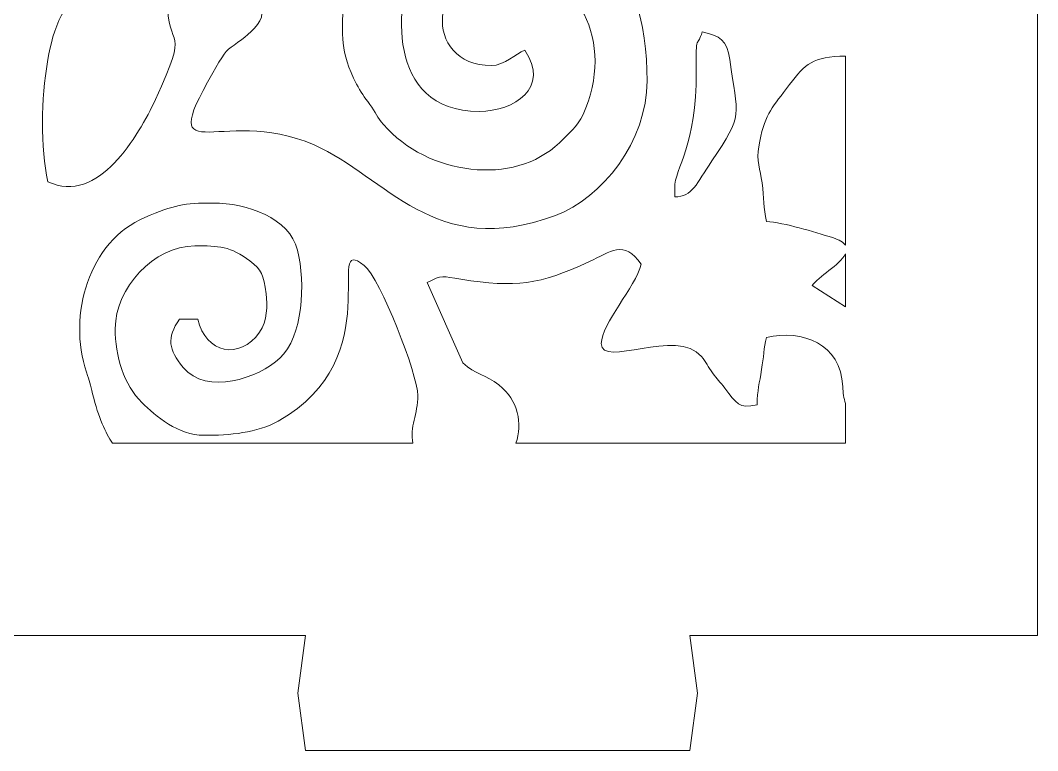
# Model space of a CAD drawing. Header units: centimetres. Extents: x -130 to 92, y -33 to 29.
# Drawn here: x 0.71 to 6, y 8 to 11.8 of the extents above; entities that cross this region are included whole.
import ezdxf

# ---------------------------------------------------------------- set-up
doc = ezdxf.new("R2010")
doc.units = ezdxf.units.CM
doc.header["$MEASUREMENT"] = 0
doc.layers.add('layer 1', color=7, linetype='Continuous')

msp = doc.modelspace()

# ---------------------------------------------------------------- linework, layer by layer
at = {"layer": 'layer 1', "color": 250, "lineweight": 9}
for points, knots in [([(-4.27731, 28.59628), (-4.27731, 28.59628), (-3.37281, 28.59628), (-3.37281, 28.59628), (-3.37281, 28.59628), (-3.37281, 28.59628), (-2.46833, 28.59628), (-2.46833, 28.59628), (-2.46833, 28.59628), (-2.46833, 28.59628), (-2.50833, 28.89628), (-2.50833, 28.89628), (-2.50833, 28.89628), (-2.50833, 28.89628), (-2.46833, 29.19628), (-2.46833, 29.19628), (-2.46833, 29.19628), (-2.46833, 29.19628), (-1.46833, 29.19628), (-1.46833, 29.19628), (-1.46833, 29.19628), (-1.46833, 29.19628), (-0.46833, 29.19628), (-0.46833, 29.19628), (-0.46833, 29.19628), (-0.46833, 29.19628), (-0.42833, 28.89628), (-0.42833, 28.89628), (-0.42833, 28.89628), (-0.42833, 28.89628), (-0.46833, 28.59628), (-0.46833, 28.59628), (-0.46833, 28.59628), (-0.46833, 28.59628), (0.86107, 28.59628), (0.86107, 28.59628), (0.86107, 28.59628), (0.86107, 28.59628), (2.19047, 28.59628), (2.19047, 28.59628), (2.19047, 28.59628), (2.19047, 28.59628), (2.15047, 28.89628), (2.15047, 28.89628), (2.15047, 28.89628), (2.15047, 28.89628), (2.19047, 29.19628), (2.19047, 29.19628), (2.19047, 29.19628), (2.19047, 29.19628), (3.19047, 29.19628), (3.19047, 29.19628), (3.19047, 29.19628), (3.19047, 29.19628), (4.19047, 29.19628), (4.19047, 29.19628), (4.19047, 29.19628), (4.19047, 29.19628), (4.23047, 28.89628), (4.23047, 28.89628), (4.23047, 28.89628), (4.23047, 28.89628), (4.19047, 28.59628), (4.19047, 28.59628), (4.19047, 28.59628), (4.19047, 28.59628), (5.99947, 28.59628), (5.99947, 28.59628), (5.99947, 28.59628), (5.99947, 28.59628), (5.99947, 8.59628), (5.99947, 8.59628), (5.99947, 8.59628), (5.99947, 8.59628), (5.09497, 8.59628), (5.09497, 8.59628), (5.09497, 8.59628), (5.09497, 8.59628), (4.19047, 8.59628), (4.19047, 8.59628), (4.19047, 8.59628), (4.19047, 8.59628), (4.23047, 8.29628), (4.23047, 8.29628), (4.23047, 8.29628), (4.23047, 8.29628), (4.19047, 7.99628), (4.19047, 7.99628), (4.19047, 7.99628), (4.19047, 7.99628), (3.19047, 7.99628), (3.19047, 7.99628), (3.19047, 7.99628), (3.19047, 7.99628), (2.19047, 7.99628), (2.19047, 7.99628), (2.19047, 7.99628), (2.19047, 7.99628), (2.15047, 8.29628), (2.15047, 8.29628), (2.15047, 8.29628), (2.15047, 8.29628), (2.19047, 8.59628), (2.19047, 8.59628), (2.19047, 8.59628), (2.19047, 8.59628), (0.86107, 8.59628), (0.86107, 8.59628), (0.86107, 8.59628), (0.86107, 8.59628), (-0.46833, 8.59628), (-0.46833, 8.59628), (-0.46833, 8.59628), (-0.46833, 8.59628), (-0.42833, 8.29628), (-0.42833, 8.29628), (-0.42833, 8.29628), (-0.42833, 8.29628), (-0.46833, 7.99628), (-0.46833, 7.99628), (-0.46833, 7.99628), (-0.46833, 7.99628), (-1.46833, 7.99628), (-1.46833, 7.99628), (-1.46833, 7.99628), (-1.46833, 7.99628), (-2.46833, 7.99628), (-2.46833, 7.99628), (-2.46833, 7.99628), (-2.46833, 7.99628), (-2.50833, 8.29628), (-2.50833, 8.29628), (-2.50833, 8.29628), (-2.50833, 8.29628), (-2.46833, 8.59628), (-2.46833, 8.59628), (-2.46833, 8.59628), (-2.46833, 8.59628), (-4.27731, 8.59628), (-4.27731, 8.59628), (-4.27731, 8.59628), (-4.27731, 8.59628), (-4.27731, 28.59628), (-4.27731, 28.59628)], [0, 0, 0, 0, 0.027027, 0.027027, 0.027027, 0.027027, 0.0540541, 0.0540541, 0.0540541, 0.0540541, 0.0810811, 0.0810811, 0.0810811, 0.0810811, 0.1081081, 0.1081081, 0.1081081, 0.1081081, 0.1351351, 0.1351351, 0.1351351, 0.1351351, 0.1621622, 0.1621622, 0.1621622, 0.1621622, 0.1891892, 0.1891892, 0.1891892, 0.1891892, 0.2162162, 0.2162162, 0.2162162, 0.2162162, 0.2432432, 0.2432432, 0.2432432, 0.2432432, 0.2702703, 0.2702703, 0.2702703, 0.2702703, 0.2972973, 0.2972973, 0.2972973, 0.2972973, 0.3243243, 0.3243243, 0.3243243, 0.3243243, 0.3513514, 0.3513514, 0.3513514, 0.3513514, 0.3783784, 0.3783784, 0.3783784, 0.3783784, 0.4054054, 0.4054054, 0.4054054, 0.4054054, 0.4324324, 0.4324324, 0.4324324, 0.4324324, 0.4594595, 0.4594595, 0.4594595, 0.4594595, 0.4864865, 0.4864865, 0.4864865, 0.4864865, 0.5135135, 0.5135135, 0.5135135, 0.5135135, 0.5405405, 0.5405405, 0.5405405, 0.5405405, 0.5675676, 0.5675676, 0.5675676, 0.5675676, 0.5945946, 0.5945946, 0.5945946, 0.5945946, 0.6216216, 0.6216216, 0.6216216, 0.6216216, 0.6486486, 0.6486486, 0.6486486, 0.6486486, 0.6756757, 0.6756757, 0.6756757, 0.6756757, 0.7027027, 0.7027027, 0.7027027, 0.7027027, 0.7297297, 0.7297297, 0.7297297, 0.7297297, 0.7567568, 0.7567568, 0.7567568, 0.7567568, 0.7837838, 0.7837838, 0.7837838, 0.7837838, 0.8108108, 0.8108108, 0.8108108, 0.8108108, 0.8378378, 0.8378378, 0.8378378, 0.8378378, 0.8648649, 0.8648649, 0.8648649, 0.8648649, 0.8918919, 0.8918919, 0.8918919, 0.8918919, 0.9189189, 0.9189189, 0.9189189, 0.9189189, 0.9459459, 0.9459459, 0.9459459, 0.9459459, 1, 1, 1, 1]), ([(0.85061, 10.95748), (0.80965, 11.1333), (0.81661, 11.3954), (0.84799, 11.5804), (0.84799, 11.5804), (0.87963, 11.76684), (0.92853, 11.90032), (1.09157, 12.00482), (1.09157, 12.00482), (1.09157, 12.00482), (1.32225, 12.12402), (1.32225, 12.12402), (1.32225, 12.12402), (1.36713, 12.14666), (1.39655, 12.16352), (1.43673, 12.18448), (1.43673, 12.18448), (1.43673, 12.18448), (1.75163, 12.36262), (1.75163, 12.36262), (1.75163, 12.36262), (1.82623, 12.40038), (1.90093, 12.45004), (1.97985, 12.4684), (1.97985, 12.4684), (1.97985, 12.277), (1.95307, 12.3653), (1.99575, 12.18214), (1.99575, 12.18214), (2.10865, 12.18214), (2.08159, 12.19032), (2.13529, 12.24936), (2.13529, 12.24936), (2.24635, 12.37144), (2.43891, 12.51442), (2.61601, 12.4207), (2.61601, 12.4207), (2.59909, 12.35732), (2.54933, 12.3362), (2.51797, 12.28018), (2.51797, 12.28018), (2.50371, 12.25474), (2.49515, 12.23554), (2.47947, 12.20734), (2.47947, 12.20734), (2.46285, 12.17744), (2.45387, 12.1613), (2.44069, 12.1348), (2.44069, 12.1348), (2.35949, 11.97172), (2.39173, 11.9647), (2.38763, 11.884), (2.38763, 11.884), (2.37937, 11.72088), (2.36855, 11.63766), (2.45629, 11.46574), (2.45629, 11.46574), (2.47813, 11.423), (2.49587, 11.39942), (2.52521, 11.35972), (2.52521, 11.35972), (2.55679, 11.31696), (2.56291, 11.29366), (2.59589, 11.25542), (2.59589, 11.25542), (2.82481, 10.99), (3.27611, 10.93174), (3.51099, 11.15992), (3.51099, 11.15992), (3.56037, 11.20786), (3.60525, 11.24408), (3.63421, 11.30708), (3.63421, 11.30708), (3.80637, 11.6816), (3.60347, 12.0708), (3.25221, 12.0708), (3.25221, 12.0708), (2.80593, 12.0708), (2.80089, 11.56186), (3.15677, 11.56186), (3.15677, 11.56186), (3.22705, 11.56186), (3.28283, 11.62368), (3.33173, 11.64138), (3.33173, 11.64138), (3.46253, 11.44606), (3.27897, 11.32328), (3.09317, 11.32328), (3.09317, 11.32328), (2.59949, 11.32328), (2.65839, 11.90664), (2.75825, 12.10352), (2.75825, 12.10352), (2.90381, 12.39054), (3.40047, 12.46346), (3.65701, 12.26884), (3.65701, 12.26884), (3.89475, 12.0885), (3.96791, 11.77836), (3.96791, 11.48234), (3.96791, 11.48234), (3.96791, 11.16682), (3.73173, 10.87198), (3.49127, 10.78204), (3.49127, 10.78204), (2.86005, 10.54592), (2.61209, 10.98262), (2.23479, 11.14882), (2.23479, 11.14882), (1.74193, 11.36594), (1.38149, 10.9679), (1.73995, 11.57908), (1.73995, 11.57908), (1.78151, 11.64994), (1.79295, 11.64926), (1.85975, 11.69784), (1.85975, 11.69784), (1.89541, 11.72376), (1.96393, 11.78494), (1.96393, 11.83224), (1.96393, 11.83224), (1.96393, 12.07308), (1.89361, 12.13442), (1.69355, 12.13442), (1.69355, 12.13442), (1.59423, 12.13442), (1.47089, 12.01108), (1.47089, 11.91176), (1.47089, 11.91176), (1.47089, 11.61574), (1.59643, 11.7929), (1.40931, 11.38488), (1.40931, 11.38488), (1.32313, 11.197), (1.11123, 10.83242), (0.85061, 10.95748)], [0, 0, 0, 0, 0.0285714, 0.0285714, 0.0285714, 0.0285714, 0.0571429, 0.0571429, 0.0571429, 0.0571429, 0.0857143, 0.0857143, 0.0857143, 0.0857143, 0.1142857, 0.1142857, 0.1142857, 0.1142857, 0.1428571, 0.1428571, 0.1428571, 0.1428571, 0.1714286, 0.1714286, 0.1714286, 0.1714286, 0.2, 0.2, 0.2, 0.2, 0.2285714, 0.2285714, 0.2285714, 0.2285714, 0.2571429, 0.2571429, 0.2571429, 0.2571429, 0.2857143, 0.2857143, 0.2857143, 0.2857143, 0.3142857, 0.3142857, 0.3142857, 0.3142857, 0.3428571, 0.3428571, 0.3428571, 0.3428571, 0.3714286, 0.3714286, 0.3714286, 0.3714286, 0.4, 0.4, 0.4, 0.4, 0.4285714, 0.4285714, 0.4285714, 0.4285714, 0.4571429, 0.4571429, 0.4571429, 0.4571429, 0.4857143, 0.4857143, 0.4857143, 0.4857143, 0.5142857, 0.5142857, 0.5142857, 0.5142857, 0.5428571, 0.5428571, 0.5428571, 0.5428571, 0.5714286, 0.5714286, 0.5714286, 0.5714286, 0.6, 0.6, 0.6, 0.6, 0.6285714, 0.6285714, 0.6285714, 0.6285714, 0.6571429, 0.6571429, 0.6571429, 0.6571429, 0.6857143, 0.6857143, 0.6857143, 0.6857143, 0.7142857, 0.7142857, 0.7142857, 0.7142857, 0.7428571, 0.7428571, 0.7428571, 0.7428571, 0.7714286, 0.7714286, 0.7714286, 0.7714286, 0.8, 0.8, 0.8, 0.8, 0.8285714, 0.8285714, 0.8285714, 0.8285714, 0.8571429, 0.8571429, 0.8571429, 0.8571429, 0.8857143, 0.8857143, 0.8857143, 0.8857143, 0.9142857, 0.9142857, 0.9142857, 0.9142857, 0.9428571, 0.9428571, 0.9428571, 0.9428571, 1, 1, 1, 1]), ([(4.11103, 10.92568), (4.11103, 11.02738), (4.22743, 11.15014), (4.22247, 11.52996), (4.22247, 11.52996), (4.21973, 11.73862), (4.23175, 11.65276), (4.25419, 11.7368), (4.25419, 11.7368), (4.34719, 11.71514), (4.38333, 11.69624), (4.39745, 11.59378), (4.39745, 11.59378), (4.43879, 11.294), (4.47131, 11.3103), (4.30489, 11.06582), (4.30489, 11.06582), (4.22255, 10.94484), (4.20519, 10.88006), (4.11103, 10.87798), (4.11103, 10.87798), (4.11103, 10.87798), (4.11103, 10.92568), (4.11103, 10.92568)], [0, 0, 0, 0, 0.1428571, 0.1428571, 0.1428571, 0.1428571, 0.2857143, 0.2857143, 0.2857143, 0.2857143, 0.4285714, 0.4285714, 0.4285714, 0.4285714, 0.5714286, 0.5714286, 0.5714286, 0.5714286, 0.7142857, 0.7142857, 0.7142857, 0.7142857, 1, 1, 1, 1]), ([(4.99949, 10.62718), (4.98977, 10.64154), (4.96893, 10.65472), (4.93293, 10.66606), (4.93293, 10.66606), (4.83573, 10.69666), (4.68221, 10.7429), (4.58819, 10.75072), (4.58819, 10.75072), (4.57127, 10.82332), (4.57823, 10.86974), (4.56605, 10.95126), (4.56605, 10.95126), (4.55557, 11.02148), (4.53631, 11.06896), (4.54829, 11.13924), (4.54829, 11.13924), (4.57605, 11.30214), (4.61217, 11.335), (4.69255, 11.44158), (4.69255, 11.44158), (4.78067, 11.55844), (4.81377, 11.60422), (4.96967, 11.6098), (4.96967, 11.6098), (4.96967, 11.6098), (4.99949, 11.61076), (4.99949, 11.61076), (4.99949, 11.61076), (4.99949, 11.61076), (4.99949, 10.62718), (4.99949, 10.62718)], [0, 0, 0, 0, 0.1111111, 0.1111111, 0.1111111, 0.1111111, 0.2222222, 0.2222222, 0.2222222, 0.2222222, 0.3333333, 0.3333333, 0.3333333, 0.3333333, 0.4444444, 0.4444444, 0.4444444, 0.4444444, 0.5555556, 0.5555556, 0.5555556, 0.5555556, 0.6666667, 0.6666667, 0.6666667, 0.6666667, 0.7777778, 0.7777778, 0.7777778, 0.7777778, 1, 1, 1, 1]), ([(1.18695, 9.59628), (1.14961, 9.65064), (1.11421, 9.72672), (1.08247, 9.85338), (1.08247, 9.85338), (1.07017, 9.90254), (1.06647, 9.9198), (1.05121, 9.96524), (1.05121, 9.96524), (0.95157, 10.26194), (1.06309, 10.64782), (1.35483, 10.77136), (1.35483, 10.77136), (1.50859, 10.8365), (1.55637, 10.84614), (1.70945, 10.84614), (1.70945, 10.84614), (1.88589, 10.84614), (2.10809, 10.76906), (2.14865, 10.60146), (2.14865, 10.60146), (2.19101, 10.42638), (2.17777, 10.15158), (2.05623, 10.03814), (2.05623, 10.03814), (1.94711, 9.93626), (1.67605, 9.84256), (1.55399, 9.99088), (1.55399, 9.99088), (1.47673, 10.08476), (1.46817, 10.14272), (1.53451, 10.24178), (1.53451, 10.24178), (1.53451, 10.24178), (1.62995, 10.24178), (1.62995, 10.24178), (1.62995, 10.24178), (1.67115, 10.06494), (1.84685, 10.02614), (1.95179, 10.17442), (1.95179, 10.17442), (1.99097, 10.22978), (1.99363, 10.31486), (1.98589, 10.37378), (1.98589, 10.37378), (1.97263, 10.47502), (1.96187, 10.49718), (1.90109, 10.54472), (1.90109, 10.54472), (1.80245, 10.62192), (1.73809, 10.62348), (1.61405, 10.62348), (1.61405, 10.62348), (1.40135, 10.62348), (1.20051, 10.40162), (1.20051, 10.19408), (1.20051, 10.19408), (1.20051, 10.04772), (1.24655, 9.90004), (1.33933, 9.80802), (1.33933, 9.80802), (1.41037, 9.73762), (1.52993, 9.63742), (1.66175, 9.63742), (1.66175, 9.63742), (1.79681, 9.63742), (1.93817, 9.64984), (2.04883, 9.71156), (2.04883, 9.71156), (2.63549, 10.0388), (2.27855, 10.697), (2.49529, 10.52146), (2.49529, 10.52146), (2.57971, 10.4531), (2.77507, 9.9513), (2.77507, 9.84418), (2.77507, 9.84418), (2.77507, 9.749), (2.73151, 9.67904), (2.74877, 9.59628), (2.74877, 9.59628), (2.74877, 9.59628), (1.18695, 9.59628), (1.18695, 9.59628)], [0, 0, 0, 0, 0.0454545, 0.0454545, 0.0454545, 0.0454545, 0.0909091, 0.0909091, 0.0909091, 0.0909091, 0.1363636, 0.1363636, 0.1363636, 0.1363636, 0.1818182, 0.1818182, 0.1818182, 0.1818182, 0.2272727, 0.2272727, 0.2272727, 0.2272727, 0.2727273, 0.2727273, 0.2727273, 0.2727273, 0.3181818, 0.3181818, 0.3181818, 0.3181818, 0.3636364, 0.3636364, 0.3636364, 0.3636364, 0.4090909, 0.4090909, 0.4090909, 0.4090909, 0.4545455, 0.4545455, 0.4545455, 0.4545455, 0.5, 0.5, 0.5, 0.5, 0.5454545, 0.5454545, 0.5454545, 0.5454545, 0.5909091, 0.5909091, 0.5909091, 0.5909091, 0.6363636, 0.6363636, 0.6363636, 0.6363636, 0.6818182, 0.6818182, 0.6818182, 0.6818182, 0.7272727, 0.7272727, 0.7272727, 0.7272727, 0.7727273, 0.7727273, 0.7727273, 0.7727273, 0.8181818, 0.8181818, 0.8181818, 0.8181818, 0.8636364, 0.8636364, 0.8636364, 0.8636364, 0.9090909, 0.9090909, 0.9090909, 0.9090909, 1, 1, 1, 1]), ([(3.28515, 9.59628), (3.31833, 9.69928), (3.30073, 9.81686), (3.19629, 9.89958), (3.19629, 9.89958), (3.13037, 9.95176), (3.07319, 9.95504), (3.00889, 10.01436), (3.00889, 10.01436), (3.00889, 10.01436), (2.82277, 10.43264), (2.82277, 10.43264), (2.82277, 10.43264), (2.89981, 10.4734), (2.90433, 10.46422), (2.99841, 10.4497), (2.99841, 10.4497), (3.28559, 10.40534), (3.40373, 10.41938), (3.66767, 10.542), (3.66767, 10.542), (3.77429, 10.59154), (3.84835, 10.6591), (3.93609, 10.52806), (3.93609, 10.52806), (3.90805, 10.40768), (3.72933, 10.21964), (3.72933, 10.11454), (3.72933, 10.11454), (3.72933, 9.98366), (4.12257, 10.20148), (4.25033, 10.04706), (4.25033, 10.04706), (4.27381, 10.0187), (4.28465, 9.99412), (4.30853, 9.96212), (4.30853, 9.96212), (4.33343, 9.92876), (4.34489, 9.91768), (4.37215, 9.8826), (4.37215, 9.8826), (4.43383, 9.80324), (4.44327, 9.77382), (4.54047, 9.79646), (4.54047, 9.79646), (4.54047, 9.87354), (4.55205, 9.90826), (4.56349, 9.98018), (4.56349, 9.98018), (4.57379, 10.04476), (4.57545, 10.09172), (4.58819, 10.14636), (4.58819, 10.14636), (4.77631, 10.19018), (4.97503, 10.11478), (4.98527, 9.89136), (4.98527, 9.89136), (4.98675, 9.85922), (4.99171, 9.82992), (4.99949, 9.8033), (4.99949, 9.8033), (4.99949, 9.8033), (4.99949, 9.59628), (4.99949, 9.59628), (4.99949, 9.59628), (4.99949, 9.59628), (3.28515, 9.59628), (3.28515, 9.59628)], [0, 0, 0, 0, 0.0555556, 0.0555556, 0.0555556, 0.0555556, 0.1111111, 0.1111111, 0.1111111, 0.1111111, 0.1666667, 0.1666667, 0.1666667, 0.1666667, 0.2222222, 0.2222222, 0.2222222, 0.2222222, 0.2777778, 0.2777778, 0.2777778, 0.2777778, 0.3333333, 0.3333333, 0.3333333, 0.3333333, 0.3888889, 0.3888889, 0.3888889, 0.3888889, 0.4444444, 0.4444444, 0.4444444, 0.4444444, 0.5, 0.5, 0.5, 0.5, 0.5555556, 0.5555556, 0.5555556, 0.5555556, 0.6111111, 0.6111111, 0.6111111, 0.6111111, 0.6666667, 0.6666667, 0.6666667, 0.6666667, 0.7222222, 0.7222222, 0.7222222, 0.7222222, 0.7777778, 0.7777778, 0.7777778, 0.7777778, 0.8333333, 0.8333333, 0.8333333, 0.8333333, 0.8888889, 0.8888889, 0.8888889, 0.8888889, 1, 1, 1, 1]), ([(4.99949, 10.30622), (4.99949, 10.30622), (4.82675, 10.41674), (4.82675, 10.41674), (4.82675, 10.41674), (4.85693, 10.46182), (4.97041, 10.52504), (4.99949, 10.58106), (4.99949, 10.58106), (4.99949, 10.58106), (4.99949, 10.30622), (4.99949, 10.30622)], [0, 0, 0, 0, 0.25, 0.25, 0.25, 0.25, 0.5, 0.5, 0.5, 0.5, 1, 1, 1, 1])]:
    msp.add_open_spline(points, degree=3, knots=knots, dxfattribs=at)

doc.saveas('drawing.dxf')
